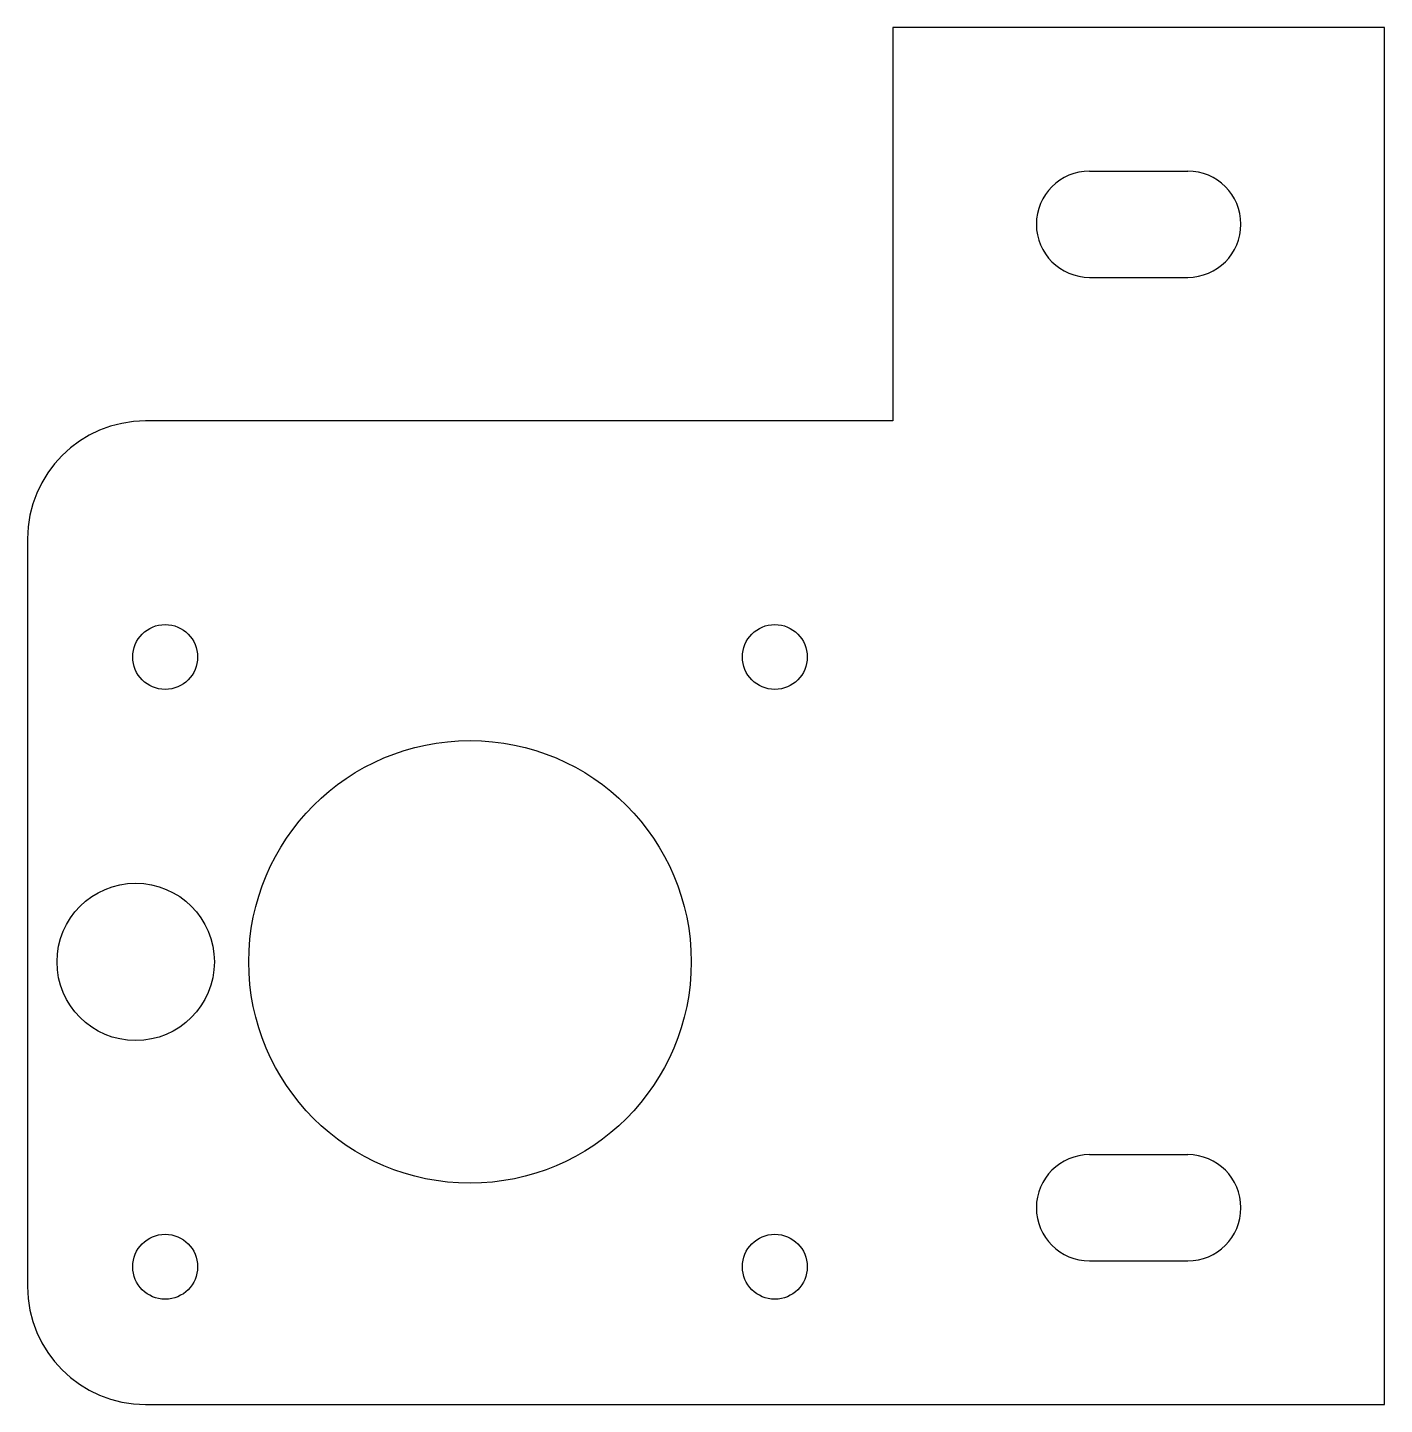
# Model space of a CAD drawing. Extents: x -22.5 to 46.5, y -22.5 to 47.5.
import ezdxf

# ---------------------------------------------------------------- set-up
doc = ezdxf.new("R2010")
doc.units = 0
doc.layers.add('Shape2DView', color=7, linetype='CONTINUOUS')

msp = doc.modelspace()

# ---------------------------------------------------------------- linework, layer by layer
at = {"layer": 'Shape2DView'}
for p, q in [((21.5, 47.5), (21.5, 27.5)), ((46.5, 47.5), (21.5, 47.5)), ((46.5, -22.5), (46.5, 47.5)), ((31.5, 40.2), (36.5, 40.2)), ((31.5, 34.8), (36.5, 34.8)), ((21.5, 27.5), (-16.5, 27.5)), ((-22.5, 21.5), (-22.5, -16.5)), ((31.5, -9.8), (36.5, -9.8)), ((31.5, -15.2), (36.5, -15.2)), ((-16.5, -22.5), (46.5, -22.5))]:
    msp.add_line(p, q, dxfattribs=at)
for centre, radius in [((-15.5, 15.5), 1.65), ((15.5, 15.5), 1.65), ((0, 0), 11.25), ((-17, 0), 4), ((-15.5, -15.5), 1.65), ((15.5, -15.5), 1.65)]:
    msp.add_circle(centre, radius, dxfattribs=at)
for centre, radius, start, end in [((31.5, 37.5), 2.7, 90, -90), ((36.5, 37.5), 2.7, -90, 90), ((-16.5, 21.5), 6, 90, 180), ((31.5, -12.5), 2.7, 90, -90), ((36.5, -12.5), 2.7, -90, 90), ((-16.5, -16.5), 6, 180, -90)]:
    msp.add_arc(centre, radius, start, end, dxfattribs=at)

doc.saveas('drawing.dxf')
